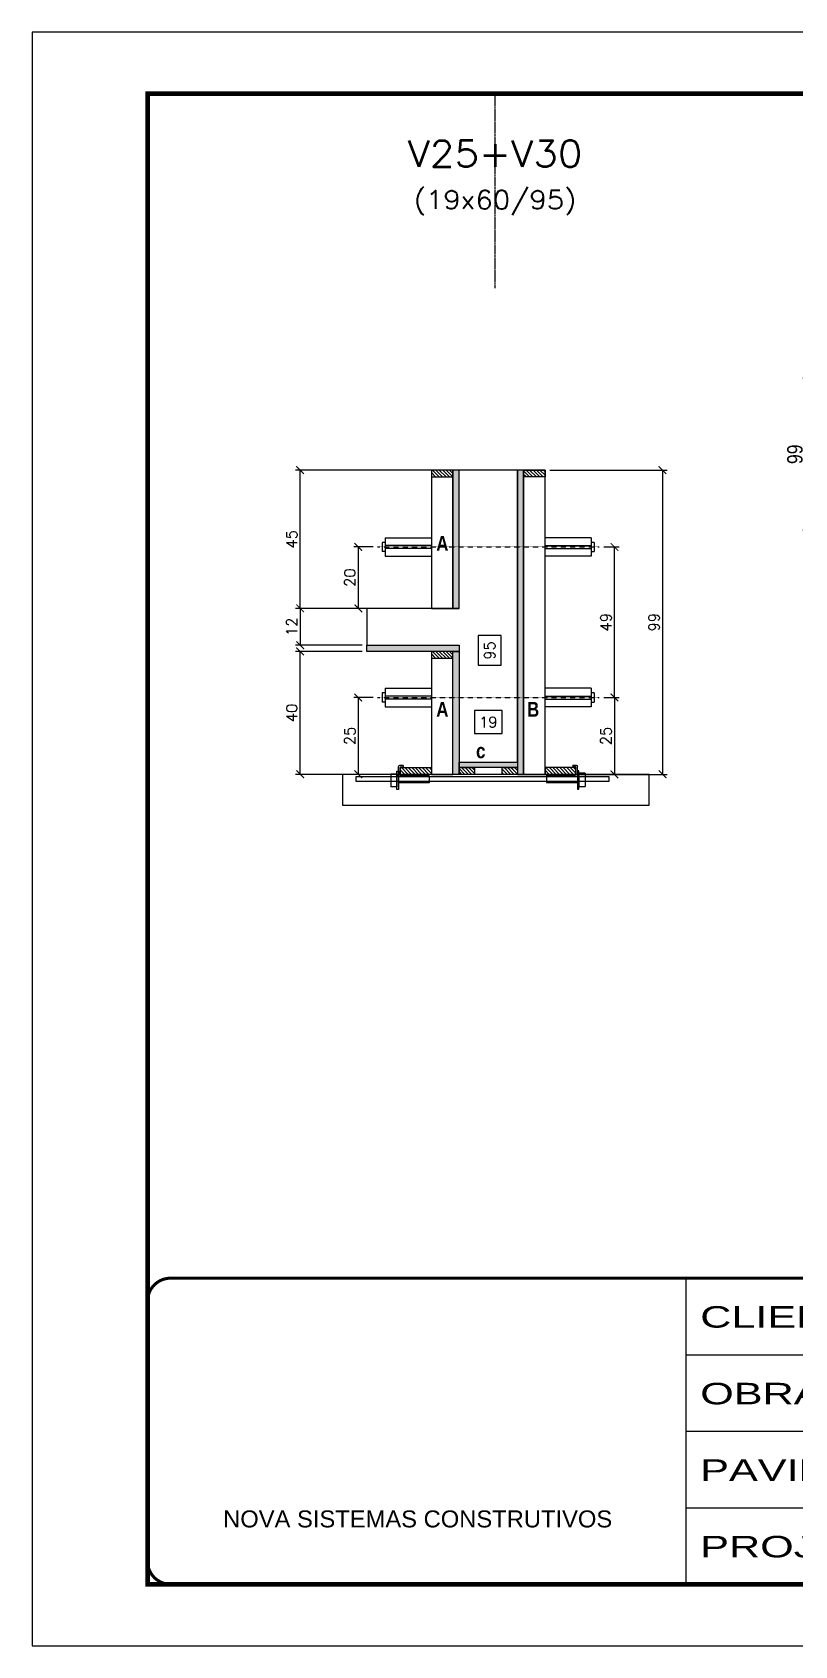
# Model space of a CAD drawing. Extents: x -10448 to -1189, y -11772 to 17235.
# Drawn here: x -8863 to -8367, y 2011 to 3061 of the extents above; entities that cross this region are included whole.
import ezdxf
from ezdxf.enums import TextEntityAlignment as Align

# ---------------------------------------------------------------- set-up
doc = ezdxf.new("R2010")
doc.units = 0
for name, pattern in [('CONTINUO', [0]), ('DASHED', [0.75, 0.5, -0.25]), ('HIDDEN', [0.375, 0.25, -0.125])]:
    doc.linetypes.add(name, pattern=pattern)
for name, color, linetype in [('barrote', 251, 'Continuous'), ('COTA', 241, 'Continuous'), ('Cota Seção (2x)', 4, 'Continuous'), ('detalhes', 4, 'Continuous'), ('Painéis', 200, 'Continuous'), ('presilha', 1, 'Continuous'), ('TENSOR', 3, 'Continuous'), ('Texto de Titulo', 7, 'Continuous'), ('Texto Qtd Sarr', 242, 'Continuous')]:
    doc.layers.add(name, color=color, linetype=linetype)
for name, color, linetype, lineweight in [('CONCRETO', 251, 'Continuous', 25), ('Folhas', 255, 'Continuous', 9), ('Hachura', 251, 'Continuous', 9), ('Madeira', 126, 'Continuous', 18), ('SARRAFO DE PRESSAO', 251, 'DASHED', 9), ('SCO-___-LAJ', 2, 'Continuous', 0), ('Texto Seção', 7, 'Continuous', 15)]:
    doc.layers.add(name, color=color, linetype=linetype, lineweight=lineweight)
doc.styles.add('ARIAL', font='arial.ttf')
doc.styles.add('COTA TECNICA', font='techl___.ttf', dxfattribs={"height": 10})
doc.styles.add('Romans', font='romans.shx')
doc.styles.add('TECNICA', font='techb___.ttf', dxfattribs={"height": 10})
doc.styles.add('Tecnologia', font='')
doc.styles.get('Tecnologia').set_extended_font_data('Forgotten Futurist')
doc.dimstyles.new('Cota Seção (2x)', dxfattribs={"dimtxt": 7, "dimasz": 5, "dimexe": 3, "dimexo": 3, "dimgap": 2, "dimtad": 3, "dimdec": 1, "dimlfac": 0.5, "dimzin": 12, "dimdsep": 46, "dimtxsty": 'Romans', "dimblk": 'ARCHTICK', "dimcen": 0, "dimclrd": 4, "dimclre": 4, "dimclrt": 1, "dimadec": 1, "dimazin": 3, "dimtfac": 1, "dimtdec": 1, "dimtmove": 0, "dimatfit": 3, "dimldrblk": 'OBLIQUE', "dimfxl": 1, "dimtolj": 1, "dimtzin": 12, "dimarcsym": 0})
doc.dimstyles.new('Cota Seção interna', dxfattribs={"dimtxt": 7, "dimasz": 6, "dimexe": 0.18, "dimexo": 2, "dimgap": -4, "dimtad": 3, "dimdec": 1, "dimlfac": 0.5, "dimzin": 12, "dimdsep": 46, "dimtxsty": 'Romans', "dimblk": 'ARCHTICK', "dimcen": 0.09, "dimse1": 1, "dimse2": 1, "dimsd1": 1, "dimsd2": 1, "dimclrd": 180, "dimclre": 5, "dimclrt": 1, "dimadec": 0, "dimazin": 3, "dimtfac": 1, "dimtdec": 1, "dimtofl": 0, "dimtmove": 0, "dimatfit": 3, "dimldrblk": 'ARCHTICK', "dimfxl": 1, "dimtolj": 1, "dimtzin": 0, "dimarcsym": 0})
doc.dimstyles.new('PAINEL', dxfattribs={"dimtxt": 10, "dimasz": 3, "dimexe": 3, "dimexo": 3, "dimgap": 3, "dimtad": 1, "dimdec": 1, "dimzin": 12, "dimdsep": 46, "dimtxsty": 'COTA TECNICA', "dimblk1": 'OBLIQUE', "dimblk2": 'OBLIQUE', "dimsah": 1, "dimcen": 0.9, "dimclrd": 4, "dimclre": 4, "dimclrt": 240, "dimadec": 1, "dimazin": 3, "dimtfac": 1, "dimtdec": 1, "dimtmove": 0, "dimatfit": 3, "dimfxl": 1, "dimtolj": 1, "dimtzin": 12, "dimarcsym": 0})

# ---------------------------------------------------------------- blocks, each defined once
blk = doc.blocks.new('9999999999')
at = {"color": 30, "linetype": 'CONTINUO'}
for p, q in [((98564.6, 34230.2), (98564.6, 34429.4)), ((98564.6, 34379.6), (99584, 34379.6)), ((98564.6, 34329.8), (99488, 34329.8)), ((98564.6, 34280), (99488, 34280))]:
    blk.add_line(p, q, dxfattribs=at)
at = {"color": 30, "linetype": 'CONTINUO', "const_width": 2}
blk.add_lwpolyline([(99584, 34230.2), (99584, 34414.4, 0.414214), (99569, 34429.4), (98229, 34429.4, 0.414214), (98214, 34414.4), (98214, 34245.2, 0.414214), (98229, 34230.2), (99584, 34230.2)], format="xyb", dxfattribs=at)
at = {"layer": 'Folhas'}
blk.add_lwpolyline([(98139, 34190.2), (99624, 34190.2), (99624, 35240.2), (98139, 35240.2)], close=True, dxfattribs=at)
at = {"layer": 'Folhas', "color": 30, "const_width": 3}
blk.add_lwpolyline([(98214, 34230.2), (99584, 34230.2), (99584, 35200.2), (98214, 35200.2)], close=True, dxfattribs=at)
at = {"color": 7, "linetype": 'Continuous', "ltscale": 5, "style": 'ARIAL'}
blk.add_text('NOVA SISTEMAS CONSTRUTIVOS', height=11.059, dxfattribs=at).set_placement((98263.2, 34267.2))
at = {"layer": 'Folhas', "color": 7, "style": 'Tecnologia', "width": 1.5}
for s, p in [('CLIENTE:', (98573.7, 34397.2)), ('OBRA:', (98573.7, 34347.3)), ('PAVIMENTO:', (98573.7, 34297.5)), ('PROJETO:', (98573.7, 34247.7))]:
    blk.add_text(s, height=14, dxfattribs=at).set_placement(p)
blk = doc.blocks.new('_Oblique')
at = {"color": 0, "linetype": 'ByBlock', "lineweight": -2}
blk.add_line((-0.5, -0.5), (0.5, 0.5), dxfattribs=at)
blk = doc.blocks.new('*D1931')
at = {"layer": 'COTA', "color": 4, "linetype": 'ByBlock', "lineweight": -2, "transparency": 16777216}
for p, q in [((-8299.2, 2836.2), (-8361.8, 2836.2)), ((-8358.8, 2836.2), (-8358.8, 2737.2)), ((-8299.2, 2737.2), (-8361.8, 2737.2))]:
    blk.add_line(p, q, dxfattribs=at)
at = {"layer": 'Defpoints', "color": 0, "linetype": 'ByBlock', "transparency": 16777216}
for p in [(-8296.2, 2836.2), (-8358.8, 2737.2), (-8296.2, 2737.2)]:
    blk.add_point(p, dxfattribs=at)
at = {"layer": 'COTA', "color": 4, "linetype": 'ByBlock', "lineweight": -2, "transparency": 16777216, "xscale": 3, "yscale": 3, "zscale": 3}
for p, rotation in [((-8358.8, 2836.2), 90), ((-8358.8, 2737.2), 270)]:
    blk.add_blockref('_Oblique', p, dxfattribs=dict(at, rotation=rotation))
at = {"layer": 'COTA', "color": 240, "linetype": 'ByBlock', "transparency": 16777216, "insert": (-8366.9, 2786.7), "char_height": 10, "attachment_point": 5, "rotation": 90, "style": 'COTA TECNICA'}
blk.add_mtext('\\A1;99', dxfattribs=at)
blk = doc.blocks.new('titulo1')
at = {"layer": 'Defpoints', "color": 252, "linetype": 'HIDDEN', "ltscale": 2}
blk.add_line((0, 0), (0, 125), dxfattribs=at)
at = {"layer": 'Defpoints', "style": 'Romans', "oblique": 15}
blk.add_attdef('FOLHA', text='', height=10, dxfattribs=at).set_placement((0, 15.6), align=Align.MIDDLE_CENTER)
at = {"layer": 'Texto Qtd Sarr', "color": 3, "style": 'Romans', "oblique": 15}
for tag, height, p in [('TITULO', 17, (0, 71.4)), ('SEÇÃO', 12, (0, 41.5))]:
    blk.add_attdef(tag, text='', height=height, dxfattribs=at).set_placement(p, align=Align.MIDDLE_CENTER)
blk = doc.blocks.new('_ArchTick')
at = {"color": 0, "linetype": 'ByBlock', "const_width": 0.15}
blk.add_lwpolyline([(-0.5, -0.5), (0.5, 0.5)], dxfattribs=at)
blk = doc.blocks.new('*D846')
at = {"layer": 'COTA', "color": 4, "lineweight": -2, "transparency": 16777216}
for p, q in [((-8648.5, 2686.4), (-8691.9, 2686.4)), ((-8688.9, 2686.4), (-8688.9, 2662.4)), ((-8648.5, 2662.4), (-8691.9, 2662.4))]:
    blk.add_line(p, q, dxfattribs=at)
at = {"layer": 'Defpoints', "color": 0, "transparency": 16777216}
for p in [(-8645.5, 2686.4), (-8688.9, 2662.4), (-8645.5, 2662.4)]:
    blk.add_point(p, dxfattribs=at)
at = {"layer": 'COTA', "color": 4, "lineweight": -2, "transparency": 16777216, "xscale": 5, "yscale": 5, "zscale": 5}
for p, rotation in [((-8688.9, 2686.4), 90), ((-8688.9, 2662.4), 270)]:
    blk.add_blockref('_ArchTick', p, dxfattribs=dict(at, rotation=rotation))
at = {"layer": 'COTA', "color": 1, "transparency": 16777216, "insert": (-8694.4, 2674.4), "char_height": 7, "attachment_point": 5, "rotation": 90, "style": 'Romans'}
blk.add_mtext('\\A1;12', dxfattribs=at)
blk = doc.blocks.new('*D847')
at = {"layer": 'COTA', "color": 4, "lineweight": -2, "transparency": 16777216}
for p, q in [((-8648.5, 2658.4), (-8691.9, 2658.4)), ((-8688.9, 2578.4), (-8688.9, 2658.4)), ((-8626.5, 2578.4), (-8691.9, 2578.4))]:
    blk.add_line(p, q, dxfattribs=at)
at = {"layer": 'Defpoints', "color": 0, "transparency": 16777216}
for p in [(-8688.9, 2658.4), (-8645.5, 2658.4), (-8623.5, 2578.4)]:
    blk.add_point(p, dxfattribs=at)
at = {"layer": 'COTA', "color": 4, "lineweight": -2, "transparency": 16777216, "xscale": 5, "yscale": 5, "zscale": 5}
for p, rotation in [((-8688.9, 2658.4), 90), ((-8688.9, 2578.4), 270)]:
    blk.add_blockref('_ArchTick', p, dxfattribs=dict(at, rotation=rotation))
at = {"layer": 'COTA', "color": 1, "transparency": 16777216, "insert": (-8694.4, 2618.4), "char_height": 7, "attachment_point": 5, "rotation": 90, "style": 'Romans'}
blk.add_mtext('\\A1;40', dxfattribs=at)
blk = doc.blocks.new('*D848')
at = {"layer": 'Cota Seção (2x)', "color": 180, "lineweight": -2, "transparency": 16777216}
for p, q in [((-8558.1, 2668.7), (-8573.1, 2668.7)), ((-8573.1, 2668.7), (-8573.1, 2649.4)), ((-8558.1, 2649.4), (-8558.1, 2668.7)), ((-8573.1, 2649.4), (-8558.1, 2649.4))]:
    blk.add_line(p, q, dxfattribs=at)
at = {"layer": 'Defpoints', "color": 0, "transparency": 16777216}
for p in [(-8585.5, 2776.4), (-8554.1, 2776.4), (-8585.5, 2586.4)]:
    blk.add_point(p, dxfattribs=at)
at = {"layer": 'Cota Seção (2x)', "color": 1, "transparency": 16777216, "insert": (-8565.6, 2659), "char_height": 7, "attachment_point": 5, "rotation": 90, "style": 'Romans'}
blk.add_mtext('\\A1;95', dxfattribs=at)
blk = doc.blocks.new('*D849')
at = {"layer": 'COTA', "color": 4, "lineweight": -2, "transparency": 16777216}
for p, q in [((-8526.5, 2776.4), (-8450.1, 2776.4)), ((-8453.1, 2776.4), (-8453.1, 2578.4)), ((-8506.5, 2578.4), (-8450.1, 2578.4))]:
    blk.add_line(p, q, dxfattribs=at)
at = {"layer": 'Defpoints', "color": 0, "transparency": 16777216}
for p in [(-8529.5, 2776.4), (-8509.5, 2578.4), (-8453.1, 2578.4)]:
    blk.add_point(p, dxfattribs=at)
at = {"layer": 'COTA', "color": 4, "lineweight": -2, "transparency": 16777216, "xscale": 5, "yscale": 5, "zscale": 5}
for p, rotation in [((-8453.1, 2776.4), 90), ((-8453.1, 2578.4), 270)]:
    blk.add_blockref('_ArchTick', p, dxfattribs=dict(at, rotation=rotation))
at = {"layer": 'COTA', "color": 1, "transparency": 16777216, "insert": (-8458.6, 2677.4), "char_height": 7, "attachment_point": 5, "rotation": 90, "style": 'Romans'}
blk.add_mtext('\\A1;99', dxfattribs=at)
blk = doc.blocks.new('PRESILHA METÁLICA 1')
at = {"layer": 'presilha'}
for p, q in [((7.5, 10.6), (7.5, 19.9)), ((12, 21), (8.6, 21)), ((9, 11.6), (9, 18.9)), ((12, 19.5), (9.6, 19.5)), ((12, 21), (12, 19.5)), ((0, 13), (6, 13)), ((0, 13), (0, 0)), ((6, 0), (0, 0)), ((6, 15.5), (7.5, 15.5)), ((6, -2.5), (6, 15.5)), ((6, 13), (6, 0)), ((7.5, 15.5), (7.5, -2.5)), ((37.5, 4.1), (7.5, 4.1)), ((37.5, 11), (9.6, 11)), ((37.5, 11), (37.5, 4.1)), ((7.5, -2.5), (6, -2.5))]:
    blk.add_line(p, q, dxfattribs=at)
for centre, radius, start, end in [((8.6, 19.9), 1.14, 90, 180), ((9.6, 18.9), 0.57, 90, 180), ((9.6, 11.6), 0.57, 180, 270)]:
    blk.add_arc(centre, radius, start, end, dxfattribs=at)
blk = doc.blocks.new('*D1934')
at = {"layer": 'COTA', "color": 4, "lineweight": -2, "transparency": 16777216}
for p, q in [((-8641.5, 2628.4), (-8654.1, 2628.4)), ((-8651.1, 2628.4), (-8651.1, 2578.4)), ((-8634.7, 2578.4), (-8654.1, 2578.4))]:
    blk.add_line(p, q, dxfattribs=at)
at = {"layer": 'Defpoints', "color": 0, "transparency": 16777216}
for p in [(-8638.5, 2628.4), (-8651.1, 2578.4), (-8631.7, 2578.4)]:
    blk.add_point(p, dxfattribs=at)
at = {"layer": 'COTA', "color": 4, "lineweight": -2, "transparency": 16777216, "xscale": 5, "yscale": 5, "zscale": 5}
for p, rotation in [((-8651.1, 2628.4), 90), ((-8651.1, 2578.4), 270)]:
    blk.add_blockref('_ArchTick', p, dxfattribs=dict(at, rotation=rotation))
at = {"layer": 'COTA', "color": 1, "transparency": 16777216, "insert": (-8656.6, 2603.4), "char_height": 7, "attachment_point": 5, "rotation": 90, "style": 'Romans'}
blk.add_mtext('\\A1;25', dxfattribs=at)
blk = doc.blocks.new('*D1935')
at = {"layer": 'Cota Seção (2x)', "color": 180, "lineweight": -2, "transparency": 16777216}
for p, q in [((-8557.5, 2619.9), (-8575.5, 2619.9)), ((-8575.5, 2619.9), (-8575.5, 2604.9)), ((-8557.5, 2604.9), (-8557.5, 2619.9)), ((-8575.5, 2604.9), (-8557.5, 2604.9))]:
    blk.add_line(p, q, dxfattribs=at)
at = {"layer": 'Defpoints', "color": 0, "transparency": 16777216}
for p in [(-8585.5, 2600.9), (-8585.5, 2586.4), (-8547.5, 2586.4)]:
    blk.add_point(p, dxfattribs=at)
at = {"layer": 'Cota Seção (2x)', "color": 1, "transparency": 16777216, "insert": (-8566.5, 2612.4), "char_height": 7, "attachment_point": 5, "style": 'Romans'}
blk.add_mtext('\\A1;19', dxfattribs=at)
blk = doc.blocks.new('*D1936')
at = {"layer": 'COTA', "color": 4, "lineweight": -2, "transparency": 16777216}
for p, q in [((-8592.5, 2776.4), (-8691.9, 2776.4)), ((-8688.9, 2686.4), (-8688.9, 2776.4)), ((-8592.5, 2686.4), (-8691.9, 2686.4))]:
    blk.add_line(p, q, dxfattribs=at)
at = {"layer": 'Defpoints', "color": 0, "transparency": 16777216}
for p in [(-8688.9, 2776.4), (-8589.5, 2776.4), (-8589.5, 2686.4)]:
    blk.add_point(p, dxfattribs=at)
at = {"layer": 'COTA', "color": 4, "lineweight": -2, "transparency": 16777216, "xscale": 5, "yscale": 5, "zscale": 5}
for p, rotation in [((-8688.9, 2776.4), 90), ((-8688.9, 2686.4), 270)]:
    blk.add_blockref('_ArchTick', p, dxfattribs=dict(at, rotation=rotation))
at = {"layer": 'COTA', "color": 1, "transparency": 16777216, "insert": (-8694.4, 2731.4), "char_height": 7, "attachment_point": 5, "rotation": 90, "style": 'Romans'}
blk.add_mtext('\\A1;45', dxfattribs=at)
blk = doc.blocks.new('*D1960')
at = {"layer": 'COTA', "color": 4, "lineweight": -2, "transparency": 16777216}
for p, q in [((-8641.5, 2726.4), (-8654.1, 2726.4)), ((-8651.1, 2726.4), (-8651.1, 2686.4)), ((-8634.7, 2686.4), (-8654.1, 2686.4))]:
    blk.add_line(p, q, dxfattribs=at)
at = {"layer": 'Defpoints', "color": 0, "transparency": 16777216}
for p in [(-8638.5, 2726.4), (-8651.1, 2686.4), (-8631.7, 2686.4)]:
    blk.add_point(p, dxfattribs=at)
at = {"layer": 'COTA', "color": 4, "lineweight": -2, "transparency": 16777216, "xscale": 5, "yscale": 5, "zscale": 5}
for p, rotation in [((-8651.1, 2726.4), 90), ((-8651.1, 2686.4), 270)]:
    blk.add_blockref('_ArchTick', p, dxfattribs=dict(at, rotation=rotation))
at = {"layer": 'COTA', "color": 1, "transparency": 16777216, "insert": (-8656.6, 2706.4), "char_height": 7, "attachment_point": 5, "rotation": 90, "style": 'Romans'}
blk.add_mtext('\\A1;20', dxfattribs=at)
blk = doc.blocks.new('*D1961')
at = {"layer": 'COTA', "color": 4, "lineweight": -2, "transparency": 16777216}
for p, q in [((-8491.2, 2726.4), (-8481.4, 2726.4)), ((-8484.4, 2628.4), (-8484.4, 2726.4)), ((-8491.2, 2628.4), (-8481.4, 2628.4))]:
    blk.add_line(p, q, dxfattribs=at)
at = {"layer": 'Defpoints', "color": 0, "transparency": 16777216}
for p in [(-8494.2, 2726.4), (-8484.4, 2726.4), (-8494.2, 2628.4)]:
    blk.add_point(p, dxfattribs=at)
at = {"layer": 'COTA', "color": 4, "lineweight": -2, "transparency": 16777216, "xscale": 5, "yscale": 5, "zscale": 5}
for p, rotation in [((-8484.4, 2726.4), 90), ((-8484.4, 2628.4), 270)]:
    blk.add_blockref('_ArchTick', p, dxfattribs=dict(at, rotation=rotation))
at = {"layer": 'COTA', "color": 1, "transparency": 16777216, "insert": (-8489.9, 2677.4), "char_height": 7, "attachment_point": 5, "rotation": 90, "style": 'Romans'}
blk.add_mtext('\\A1;49', dxfattribs=at)
blk = doc.blocks.new('*D892')
at = {"layer": 'COTA', "color": 4, "lineweight": -2, "transparency": 16777216}
for p, q in [((-8491.2, 2628.4), (-8481.4, 2628.4)), ((-8484.4, 2628.4), (-8484.4, 2578.4)), ((-8491.2, 2578.4), (-8481.4, 2578.4))]:
    blk.add_line(p, q, dxfattribs=at)
at = {"layer": 'Defpoints', "color": 0, "transparency": 16777216}
for p in [(-8494.2, 2628.4), (-8494.2, 2578.4), (-8484.4, 2578.4)]:
    blk.add_point(p, dxfattribs=at)
at = {"layer": 'COTA', "color": 4, "lineweight": -2, "transparency": 16777216, "xscale": 5, "yscale": 5, "zscale": 5}
for p, rotation in [((-8484.4, 2628.4), 90), ((-8484.4, 2578.4), 270)]:
    blk.add_blockref('_ArchTick', p, dxfattribs=dict(at, rotation=rotation))
at = {"layer": 'COTA', "color": 1, "transparency": 16777216, "insert": (-8489.9, 2603.4), "char_height": 7, "attachment_point": 5, "rotation": 90, "style": 'Romans'}
blk.add_mtext('\\A1;25', dxfattribs=at)

msp = doc.modelspace()

# ---------------------------------------------------------------- hatches: boundary and pattern name
at = {"layer": 'Hachura'}
h = msp.add_hatch(dxfattribs=at)
h.set_pattern_fill('ANSI31', color=256, scale=0.5, angle=90, style=0)
h.set_pattern_definition([(135, (-31454.1695, 11079.6297), (-1.12253202, -1.12253202), [])])
h.paths.add_polyline_path([(-8603.55, 2776.39), (-8603.55, 2771.99), (-8589.55, 2771.99), (-8589.55, 2776.39)])
h = msp.add_hatch(color=256, dxfattribs=at)
h.dxf.hatch_style = 1
h.paths.add_polyline_path([(-8585.55, 2776.39), (-8589.55, 2776.39), (-8589.55, 2686.39), (-8585.55, 2686.39)])
h = msp.add_hatch(color=256, dxfattribs=at)
h.dxf.hatch_style = 1
h.paths.add_polyline_path([(-8543.55, 2776.39), (-8547.55, 2776.39), (-8547.55, 2578.39), (-8543.55, 2578.39)])
h = msp.add_hatch(dxfattribs=at)
h.set_pattern_fill('ANSI31', color=256, scale=0.5, angle=270, style=0)
h.set_pattern_definition([(315, (14525.0708, -5708.8578), (1.12253202, 1.12253202), [])])
h.paths.add_polyline_path([(-8529.55, 2776.39), (-8529.55, 2771.99), (-8543.55, 2771.99), (-8543.55, 2776.39)])
h = msp.add_hatch(color=256, dxfattribs=at)
h.dxf.hatch_style = 1
h.paths.add_polyline_path([(-8645.55, 2658.39), (-8645.55, 2662.39), (-8585.55, 2662.39), (-8585.55, 2658.39)])
h = msp.add_hatch(dxfattribs=at)
h.set_pattern_fill('ANSI31', color=256, scale=0.5, angle=90, style=0)
h.set_pattern_definition([(135, (-31454.1695, 10961.6297), (-1.12253202, -1.12253202), [])])
h.paths.add_polyline_path([(-8603.55, 2658.39), (-8603.55, 2653.99), (-8589.55, 2653.99), (-8589.55, 2658.39)])
h = msp.add_hatch(color=256, dxfattribs=at)
h.dxf.hatch_style = 1
h.paths.add_polyline_path([(-8589.55, 2658.39), (-8585.55, 2658.39), (-8585.55, 2578.39), (-8589.55, 2578.39)])
h = msp.add_hatch(color=256, dxfattribs=at)
h.dxf.hatch_style = 1
h.paths.add_polyline_path([(-8585.55, 2582.79), (-8585.55, 2586.39), (-8547.55, 2586.39), (-8547.55, 2582.79)])
h = msp.add_hatch(dxfattribs=at)
h.set_pattern_fill('ANSI31', color=256, scale=0.5, angle=270, style=0)
h.set_pattern_definition([(315, (14361.0708, -5651.2578), (1.12253202, 1.12253202), [])])
h.paths.add_polyline_path([(-8623.55, 2578.39), (-8623.55, 2582.79), (-8603.55, 2582.79), (-8603.55, 2578.39)])
h = msp.add_hatch(dxfattribs=at)
h.set_pattern_fill('ANSI31', color=256, scale=0.5, angle=270, style=0)
h.set_pattern_definition([(315, (14371.0708, -5651.2578), (1.12253202, 1.12253202), [])])
h.paths.add_polyline_path([(-8585.55, 2578.39), (-8585.55, 2582.79), (-8575.55, 2582.79), (-8575.55, 2578.39)])
h = msp.add_hatch(dxfattribs=at)
h.set_pattern_fill('ANSI31', color=256, scale=0.5, angle=270, style=0)
h.set_pattern_definition([(315, (14347.0708, -5651.2578), (1.12253202, 1.12253202), [])])
h.paths.add_polyline_path([(-8557.55, 2578.39), (-8557.55, 2582.79), (-8547.55, 2582.79), (-8547.55, 2578.39)])
h = msp.add_hatch(dxfattribs=at)
h.set_pattern_fill('ANSI31', color=256, scale=0.5, angle=270, style=0)
h.set_pattern_definition([(315, (14381.0708, -5651.2578), (1.12253202, 1.12253202), [])])
h.paths.add_polyline_path([(-8509.55, 2578.39), (-8509.55, 2582.79), (-8529.55, 2582.79), (-8529.55, 2578.39)])

# ---------------------------------------------------------------- linework, layer by layer
at = {"ltscale": 3}
for p, q in [((-8633.55, 2732.38), (-8633.55, 2720.38)), ((-8633.55, 2732.38), (-8603.55, 2732.38)), ((-8499.55, 2732.38), (-8529.55, 2732.38)), ((-8499.55, 2732.38), (-8499.55, 2720.38)), ((-8635.55, 2729.38), (-8635.55, 2723.38)), ((-8633.55, 2729.38), (-8635.55, 2729.38)), ((-8633.55, 2723.38), (-8635.55, 2723.38)), ((-8603.55, 2727.38), (-8633.55, 2727.38)), ((-8603.55, 2725.38), (-8633.55, 2725.38)), ((-8633.55, 2720.38), (-8603.55, 2720.38)), ((-8529.55, 2727.38), (-8499.55, 2727.38)), ((-8529.55, 2725.38), (-8499.55, 2725.38)), ((-8499.55, 2720.38), (-8529.55, 2720.38)), ((-8497.55, 2729.38), (-8499.55, 2729.38)), ((-8499.55, 2723.38), (-8497.55, 2723.38)), ((-8497.55, 2729.38), (-8497.55, 2723.38)), ((-8635.55, 2631.38), (-8635.55, 2625.38)), ((-8633.55, 2631.38), (-8635.55, 2631.38)), ((-8633.55, 2625.38), (-8635.55, 2625.38)), ((-8633.55, 2634.38), (-8633.55, 2622.38)), ((-8633.55, 2634.38), (-8603.55, 2634.38)), ((-8603.55, 2629.38), (-8633.55, 2629.38)), ((-8603.55, 2627.38), (-8633.55, 2627.38)), ((-8499.55, 2634.38), (-8529.55, 2634.38)), ((-8529.55, 2629.38), (-8499.55, 2629.38)), ((-8529.55, 2627.38), (-8499.55, 2627.38)), ((-8499.55, 2634.38), (-8499.55, 2622.38)), ((-8497.55, 2631.38), (-8499.55, 2631.38)), ((-8499.55, 2625.38), (-8497.55, 2625.38)), ((-8497.55, 2631.38), (-8497.55, 2625.38)), ((-8633.55, 2622.38), (-8603.55, 2622.38)), ((-8499.55, 2622.38), (-8529.55, 2622.38))]:
    msp.add_line(p, q, dxfattribs=at)
at = {"layer": 'barrote'}
msp.add_lwpolyline([(-8661.4, 2558.39), (-8461.82, 2558.39), (-8461.82, 2578.39), (-8661.4, 2578.39)], close=True, dxfattribs=at)
at = {"layer": 'CONCRETO'}
msp.add_lwpolyline([(-8585.55, 2686.39), (-8645.55, 2686.39), (-8645.55, 2662.39), (-8585.55, 2662.39), (-8585.55, 2586.39), (-8547.55, 2586.39), (-8547.55, 2732.39), (-8547.55, 2776.39), (-8585.55, 2776.39)], dxfattribs=at)
at = {"layer": 'Madeira'}
for points in [[(-8603.55, 2776.39), (-8603.55, 2771.99), (-8589.55, 2771.99), (-8589.55, 2776.39)], [(-8603.55, 2686.39), (-8589.55, 2686.39), (-8589.55, 2776.39), (-8603.55, 2776.39)], [(-8529.55, 2776.39), (-8529.55, 2771.99), (-8543.55, 2771.99), (-8543.55, 2776.39)], [(-8529.55, 2776.39), (-8543.55, 2776.39), (-8543.55, 2578.39), (-8529.55, 2578.39)], [(-8603.55, 2658.39), (-8603.55, 2653.99), (-8589.55, 2653.99), (-8589.55, 2658.39)], [(-8603.55, 2578.39), (-8589.55, 2578.39), (-8589.55, 2658.39), (-8603.55, 2658.39)], [(-8623.55, 2578.39), (-8623.55, 2582.79), (-8603.55, 2582.79), (-8603.55, 2578.39)], [(-8585.55, 2578.39), (-8585.55, 2582.79), (-8575.55, 2582.79), (-8575.55, 2578.39)], [(-8557.55, 2578.39), (-8557.55, 2582.79), (-8547.55, 2582.79), (-8547.55, 2578.39)], [(-8509.55, 2578.39), (-8509.55, 2582.79), (-8529.55, 2582.79), (-8529.55, 2578.39)]]:
    msp.add_lwpolyline(points, close=True, dxfattribs=at)
at = {"layer": 'Painéis'}
for points in [[(-8585.55, 2776.39), (-8589.55, 2776.39), (-8589.55, 2686.39), (-8585.55, 2686.39)], [(-8543.55, 2776.39), (-8547.55, 2776.39), (-8547.55, 2578.39), (-8543.55, 2578.39)], [(-8645.55, 2658.39), (-8645.55, 2662.39), (-8585.55, 2662.39), (-8585.55, 2658.39)], [(-8589.55, 2658.39), (-8585.55, 2658.39), (-8585.55, 2578.39), (-8589.55, 2578.39)], [(-8585.55, 2582.79), (-8585.55, 2586.39), (-8547.55, 2586.39), (-8547.55, 2582.79)]]:
    msp.add_lwpolyline(points, close=True, dxfattribs=at)
at = {"layer": 'SCO-___-LAJ', "color": 1}
msp.add_lwpolyline([(-8652.4, 2577.05), (-8487.96, 2577.05), (-8487.96, 2573.85), (-8652.4, 2573.85)], close=True, dxfattribs=at)
at = {"layer": 'TENSOR', "linetype": 'HIDDEN', "ltscale": 0.5}
for p, q in [((-8638.55, 2726.38), (-8494.25, 2726.38)), ((-8638.55, 2628.38), (-8494.25, 2628.38))]:
    msp.add_line(p, q, dxfattribs=at)

# ---------------------------------------------------------------- block references
at = {"layer": 'presilha', "yscale": 0.6666666666666666, "zscale": 0.6666666666666666}
for p, xscale in [((-8629.93, 2570.17), 0.6666666666666666), ((-8503.55, 2570.42), -0.6666666666666666)]:
    msp.add_blockref('PRESILHA METÁLICA 1', p, dxfattribs=dict(at, xscale=xscale))
at = {"layer": 'SARRAFO DE PRESSAO', "color": 6, "linetype": 'ByBlock'}
msp.add_blockref('9999999999', (-107002.26, -32178.88), dxfattribs=at)
at = {"layer": 'Texto Seção'}
ref = msp.add_blockref('titulo1', (-8562.1, 2894.85), dxfattribs=at)
ref.add_attrib('TITULO', 'V25+V30', dxfattribs={"layer": 'Texto de Titulo', "color": 7, "height": 17, "style": 'Romans', "width": 1.1}).set_placement((-8562.1, 2982.35), align=Align.MIDDLE_CENTER)
ref.add_attrib('SEÇÃO', '(19x60/95)', dxfattribs={"layer": 'Texto de Titulo', "color": 7, "height": 12, "style": 'Romans', "width": 1.1}).set_placement((-8562.1, 2952.35), align=Align.MIDDLE_CENTER)

# ---------------------------------------------------------------- texts
at = {"layer": 'detalhes', "style": 'TECNICA'}
for s, p in [('A', (-8600.37, 2723.92)), ('A', (-8600.37, 2615.92)), ('B', (-8541.27, 2615.91)), ('c', (-8574.47, 2588.88))]:
    msp.add_text(s, height=9.6, dxfattribs=at).set_placement(p)

# ---------------------------------------------------------------- dimensions: what is measured, and where the dimension line sits
at = {"layer": 'COTA', "linetype": 'ByBlock'}
dim = msp.add_linear_dim(base=(-8358.77, 2737.17), p1=(-8296.18, 2836.17), p2=(-8296.18, 2737.17), angle=90, dimstyle='PAINEL', dxfattribs=at)
dim.commit()
dim.dimension.update_dxf_attribs({"geometry": '*D1931', "text_midpoint": (-8366.86, 2786.67)})
at = {"layer": 'COTA'}
for base, p1, p2, picture, middle in [((-8688.92, 2776.39), (-8589.55, 2686.39), (-8589.55, 2776.39), '*D1936', (-8694.42, 2731.39)), ((-8453.09, 2578.39), (-8529.55, 2776.39), (-8509.55, 2578.39), '*D849', (-8458.59, 2677.39)), ((-8651.08, 2686.39), (-8638.55, 2726.38), (-8631.66, 2686.39), '*D1960', (-8656.58, 2706.38)), ((-8484.42, 2726.38), (-8494.25, 2628.38), (-8494.25, 2726.38), '*D1961', (-8489.92, 2677.38)), ((-8688.92, 2662.39), (-8645.55, 2686.39), (-8645.55, 2662.39), '*D846', (-8694.42, 2674.39)), ((-8688.92, 2658.39), (-8623.55, 2578.39), (-8645.55, 2658.39), '*D847', (-8694.42, 2618.39)), ((-8651.08, 2578.39), (-8638.55, 2628.38), (-8631.66, 2578.39), '*D1934', (-8656.58, 2603.38)), ((-8484.42, 2578.39), (-8494.25, 2628.38), (-8494.25, 2578.39), '*D892', (-8489.92, 2603.38))]:
    dim = msp.add_linear_dim(base=base, p1=p1, p2=p2, angle=90, dimstyle='Cota Seção (2x)', dxfattribs=at)
    dim.commit()
    dim.dimension.update_dxf_attribs({"geometry": picture, "text_midpoint": middle})
at = {"layer": 'Cota Seção (2x)'}
dim = msp.add_linear_dim(base=(-8554.13, 2776.39), p1=(-8585.55, 2586.39), p2=(-8585.55, 2776.39), angle=90, dimstyle='Cota Seção interna', dxfattribs=at)
dim.commit()
dim.dimension.update_dxf_attribs({"geometry": '*D848', "text_midpoint": (-8554.13, 2659.04), "dimtype": 160})
dim = msp.add_linear_dim(base=(-8585.55, 2600.94), p1=(-8547.55, 2586.39), p2=(-8585.55, 2586.39), dimstyle='Cota Seção interna', dxfattribs=at)
dim.commit()
dim.dimension.update_dxf_attribs({"geometry": '*D1935', "text_midpoint": (-8566.55, 2612.44)})

doc.saveas('drawing.dxf')
